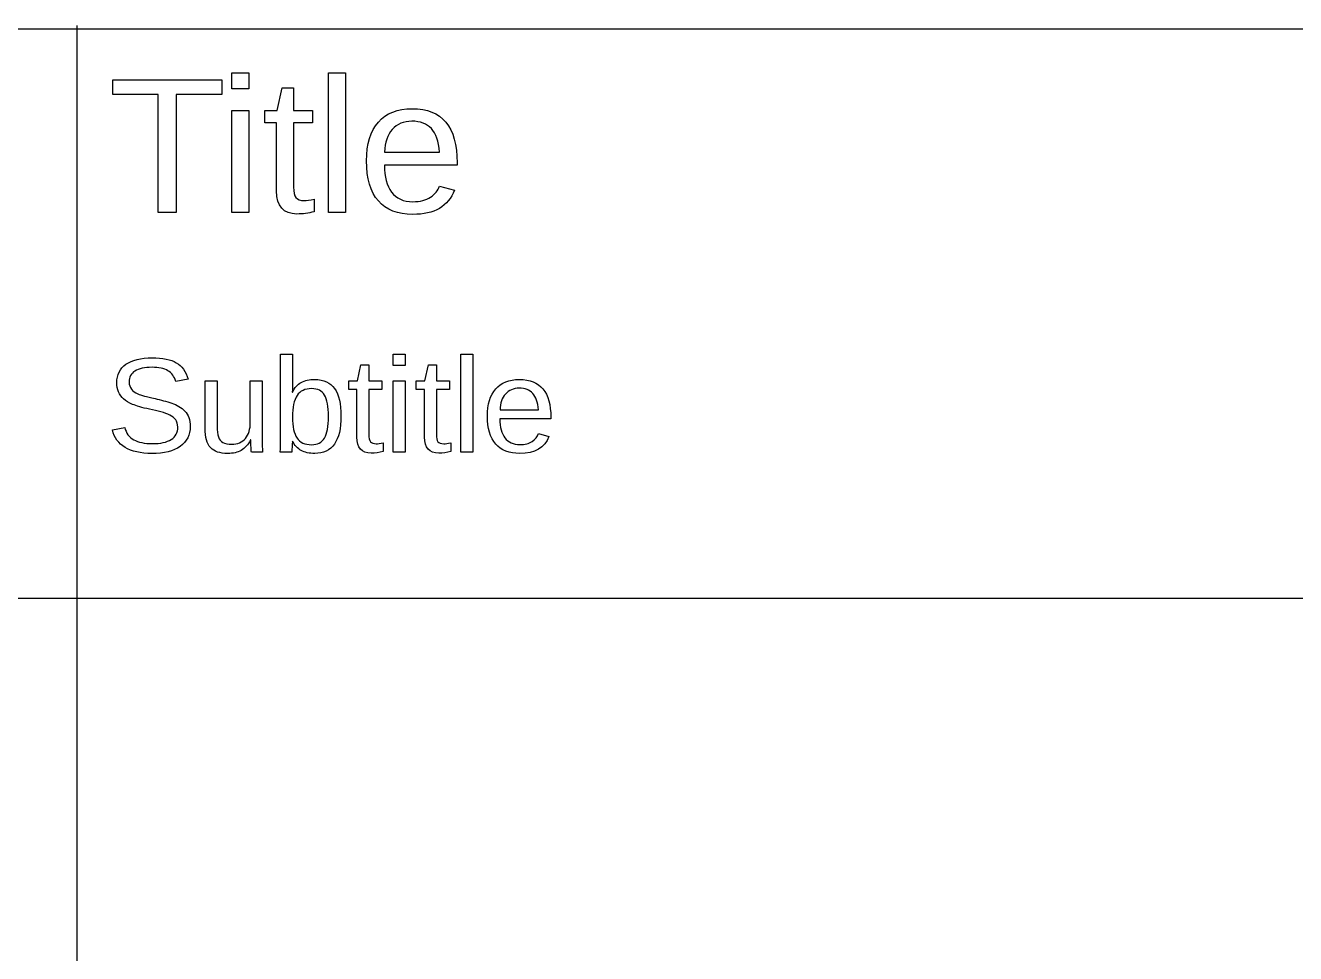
# Model space of a CAD drawing. Extents: x 0 to 297, y -130 to 79.
# Drawn here: x 183.63 to 220.79, y -101.03 to -73.88 of the extents above; entities that cross this region are included whole.
import ezdxf

# ---------------------------------------------------------------- set-up
doc = ezdxf.new("R2010")
doc.units = 0
doc.layers.get('0').update_dxf_attribs({"linetype": 'CONTINUOUS'})

msp = doc.modelspace()

# ---------------------------------------------------------------- linework, layer by layer
at = {"color": 7}
for p, q in [((185.13888, -116.678155), (185.13888, -73.882775)), ((147.09296, -73.981505), (287.18473, -73.981505)), ((189.66834, -75.739921), (189.66834, -75.265871)), ((189.66834, -75.265871), (190.16443, -75.265871)), ((190.16443, -75.265871), (190.16443, -75.739921)), ((192.49332, -79.355891), (192.49332, -75.265871)), ((192.49332, -75.265871), (192.98941, -75.265871)), ((192.98941, -75.265871), (192.98941, -79.355891)), ((186.17915, -75.902521), (186.17915, -75.472581)), ((186.17915, -75.472581), (189.37068, -75.472581)), ((189.37068, -75.472581), (189.37068, -75.902521)), ((190.16443, -75.739921), (189.66834, -75.739921)), ((190.99401, -76.373771), (191.14008, -75.706801)), ((191.14008, -75.706801), (191.47081, -75.706801)), ((191.47081, -75.706801), (191.47081, -76.373771)), ((187.51309, -75.902521), (186.17915, -75.902521)), ((187.51309, -79.355891), (187.51309, -75.902521)), ((188.03674, -75.902521), (188.03674, -79.355891)), ((189.37068, -75.902521), (188.03674, -75.902521)), ((189.66834, -79.355891), (189.66834, -76.373811)), ((189.66834, -76.373811), (190.16443, -76.373811)), ((190.16443, -76.373811), (190.16443, -79.355891)), ((190.63021, -76.734821), (190.63021, -76.373771)), ((190.63021, -76.373771), (190.99401, -76.373771)), ((191.47081, -76.373771), (192.02203, -76.373771)), ((192.02203, -76.373771), (192.02203, -76.734821)), ((190.97472, -76.734821), (190.63021, -76.734821)), ((190.97472, -78.724711), (190.97472, -76.734821)), ((192.02203, -76.734821), (191.47081, -76.734821)), ((191.47081, -76.734821), (191.47081, -78.617221)), ((194.13318, -77.589241), (195.74273, -77.589241)), ((196.25536, -77.969541), (194.12767, -77.969581)), ((196.25536, -77.903441), (196.25536, -77.969541)), ((195.73998, -78.581431), (196.17544, -78.705451)), ((192.07163, -78.967191), (192.07164, -79.333841)), ((188.03674, -79.355891), (187.51309, -79.355891)), ((190.16443, -79.355891), (189.66834, -79.355891)), ((192.98941, -79.355891), (192.49332, -79.355891)), ((191.09281, -85.935271), (191.09281, -83.502481)), ((191.09281, -83.502481), (191.44008, -83.502481)), ((191.44008, -83.502481), (191.44008, -84.318551)), ((194.38647, -83.834321), (194.38647, -83.502491)), ((194.38647, -83.502491), (194.73374, -83.502491)), ((194.73374, -83.502491), (194.73374, -83.834321)), ((196.36395, -86.365501), (196.36395, -83.502491)), ((196.36395, -83.502491), (196.71122, -83.502491)), ((196.71122, -83.502491), (196.71122, -86.365501)), ((193.33888, -84.278051), (193.44114, -83.811171)), ((193.44114, -83.811171), (193.67265, -83.811171)), ((193.67265, -83.811171), (193.67265, -84.278051)), ((194.73374, -83.834321), (194.38647, -83.834321)), ((195.31444, -84.278051), (195.41669, -83.811171)), ((195.41669, -83.811171), (195.6482, -83.811171)), ((195.6482, -83.811171), (195.6482, -84.278051)), ((188.38456, -84.231701), (188.02186, -84.295401)), ((188.8854, -84.278091), (189.23536, -84.278051)), ((188.8854, -85.669081), (188.8854, -84.278091)), ((189.23536, -84.278051), (189.23536, -85.601521)), ((190.20576, -85.487731), (190.20576, -84.278091)), ((190.20576, -84.278091), (190.55302, -84.278091)), ((190.55302, -84.278091), (190.55302, -85.919881)), ((193.08422, -84.530781), (193.08422, -84.278051)), ((193.08422, -84.278051), (193.33888, -84.278051)), ((193.67265, -84.278051), (194.0585, -84.278051)), ((194.0585, -84.278051), (194.0585, -84.530781)), ((194.38647, -86.365501), (194.38647, -84.278051)), ((194.38647, -84.278051), (194.73374, -84.278051)), ((194.73374, -84.278051), (194.73374, -86.365501)), ((195.05978, -84.530781), (195.05978, -84.278051)), ((195.05978, -84.278051), (195.31444, -84.278051)), ((195.6482, -84.278051), (196.03405, -84.278051)), ((196.03405, -84.278051), (196.03405, -84.530781)), ((191.43208, -84.613731), (191.44008, -84.613731)), ((193.32538, -84.530781), (193.08422, -84.530781)), ((193.32538, -85.923701), (193.32538, -84.530781)), ((194.0585, -84.530781), (193.67265, -84.530781)), ((193.67265, -84.530781), (193.67265, -85.848461)), ((195.30094, -84.530781), (195.05978, -84.530781)), ((195.30094, -85.923701), (195.30094, -84.530781)), ((196.03405, -84.530781), (195.6482, -84.530781)), ((195.6482, -84.530781), (195.6482, -85.848461)), ((192.49387, -85.323731), (192.49387, -85.323731)), ((192.85808, -85.312141), (192.8585, -85.312131)), ((198.99739, -85.395041), (197.508, -85.395091)), ((197.51186, -85.128851), (198.63854, -85.128851)), ((198.99739, -85.348741), (198.99739, -85.395041)), ((186.17364, -85.713411), (186.53055, -85.642011)), ((188.44829, -85.615051), (188.44823, -85.615021)), ((198.63661, -85.823361), (198.94144, -85.910161)), ((190.22065, -86.008581), (190.21465, -86.008581)), ((191.4405, -86.041381), (191.4365, -86.041381)), ((194.09319, -86.093481), (194.09322, -86.350071)), ((196.06875, -86.093481), (196.06878, -86.350071)), ((190.56462, -86.365541), (190.23665, -86.365541)), ((191.4169, -86.365491), (191.08121, -86.365491)), ((194.73374, -86.365501), (194.38647, -86.365501)), ((196.71122, -86.365501), (196.36395, -86.365501)), ((147.08879, -90.636775), (266.15528, -90.636775))]:
    msp.add_line(p, q, dxfattribs=at)
for points in [[(193.95128, -76.712811), (194.182793, -76.450065), (194.512603, -76.318691), (194.94071, -76.318691)], [(194.94071, -76.318691), (195.817143, -76.318691), (196.25536, -76.846941), (196.25536, -77.903441)], [(193.60677, -77.845561), (193.60677, -77.353141), (193.721607, -76.975558), (193.95128, -76.712811)], [(194.93245, -76.685251), (194.69175, -76.685251), (194.50066, -76.766095), (194.35918, -76.927781)], [(195.50295, -76.902981), (195.370663, -76.757828), (195.180497, -76.685251), (194.93245, -76.685251)], [(195.74273, -77.589241), (195.715197, -77.275048), (195.63527, -77.046295), (195.50295, -76.902981)], [(194.35918, -76.927781), (194.21954, -77.087635), (194.144207, -77.308121), (194.13318, -77.589241)], [(193.95128, -79.016891), (193.721607, -78.754145), (193.60677, -78.363701), (193.60677, -77.845561)], [(194.12767, -77.969581), (194.12767, -78.311335), (194.19841, -78.574998), (194.33989, -78.760571)], [(191.57003, -79.399941), (191.173157, -79.399941), (190.97472, -79.174865), (190.97472, -78.724711)], [(191.47081, -78.617221), (191.47081, -78.760535), (191.493777, -78.861591), (191.53971, -78.920391)], [(194.33989, -78.760571), (194.48137, -78.946151), (194.688077, -79.038941), (194.96001, -79.038941)], [(196.17544, -78.705451), (195.997213, -79.175825), (195.59207, -79.411011), (194.96001, -79.411011)], [(195.47539, -78.909401), (195.605843, -78.823048), (195.69404, -78.713725), (195.73998, -78.581431)], [(191.53971, -78.920391), (191.58751, -78.977325), (191.669273, -79.005791), (191.785, -79.005791)], [(191.785, -79.005791), (191.851133, -79.005791), (191.946677, -78.992925), (192.07163, -78.967191)], [(194.96001, -79.411011), (194.519037, -79.411011), (194.182793, -79.279638), (193.95128, -79.016891)], [(194.96001, -79.038941), (195.174983, -79.038941), (195.346777, -78.995761), (195.47539, -78.909401)], [(192.07164, -79.333841), (191.908113, -79.377908), (191.74091, -79.399941), (191.57003, -79.399941)], [(186.56721, -83.795681), (186.745983, -83.669641), (187.001287, -83.606621), (187.33312, -83.606621)], [(187.33312, -83.606621), (187.6418, -83.606621), (187.87781, -83.654208), (188.04115, -83.749381)], [(186.30097, -84.333951), (186.30097, -84.101151), (186.389717, -83.921728), (186.56721, -83.795681)], [(187.32926, -83.884461), (187.1119, -83.884461), (186.945983, -83.920475), (186.83151, -83.992501)], [(187.79421, -83.982861), (187.682317, -83.917261), (187.527333, -83.884461), (187.32926, -83.884461)], [(188.02186, -84.295401), (187.981993, -84.151355), (187.90611, -84.047175), (187.79421, -83.982861)], [(188.04115, -83.749381), (188.204497, -83.843275), (188.318967, -84.004048), (188.38456, -84.231701)], [(186.35117, -84.604041), (186.317703, -84.525588), (186.30097, -84.435558), (186.30097, -84.333951)], [(186.83151, -83.992501), (186.717043, -84.064528), (186.65981, -84.171921), (186.65981, -84.314681)], [(186.65981, -84.314681), (186.65981, -84.398288), (186.681677, -84.467741), (186.72541, -84.523041)], [(191.44008, -84.318551), (191.44008, -84.402151), (191.437413, -84.500545), (191.43208, -84.613731)], [(191.44008, -84.613731), (191.504413, -84.479971), (191.5893, -84.384151), (191.69474, -84.326271)], [(191.69474, -84.326271), (191.801493, -84.268405), (191.933327, -84.239471), (192.09024, -84.239471)], [(192.09024, -84.239471), (192.3539, -84.239471), (192.547467, -84.328218), (192.67094, -84.505711)], [(197.38453, -84.515311), (197.54659, -84.331385), (197.777457, -84.239421), (198.07713, -84.239421)], [(198.07713, -84.239421), (198.690637, -84.239421), (198.99739, -84.609195), (198.99739, -85.348741)], [(186.49972, -84.810471), (186.435387, -84.751338), (186.38587, -84.682528), (186.35117, -84.604041)], [(186.72541, -84.523041), (186.77041, -84.577041), (186.83472, -84.623345), (186.91834, -84.661951)], [(186.91834, -84.661951), (187.00194, -84.699218), (187.1685, -84.745521), (187.41802, -84.800861)], [(191.57362, -84.708301), (191.484873, -84.842061), (191.4405, -85.054281), (191.4405, -85.344961)], [(192.00191, -84.507661), (191.806417, -84.507661), (191.663653, -84.574541), (191.57362, -84.708301)], [(192.37812, -84.696731), (192.300947, -84.570685), (192.175543, -84.507661), (192.00191, -84.507661)], [(192.49387, -85.323731), (192.49387, -85.031771), (192.455287, -84.822771), (192.37812, -84.696731)], [(192.67094, -84.505711), (192.7957, -84.683205), (192.85808, -84.952015), (192.85808, -85.312141)], [(197.14337, -85.308231), (197.14337, -84.963538), (197.223757, -84.699231), (197.38453, -84.515311)], [(197.67006, -84.665831), (197.572313, -84.777725), (197.51958, -84.932065), (197.51186, -85.128851)], [(198.07134, -84.496051), (197.902853, -84.496051), (197.769093, -84.552645), (197.67006, -84.665831)], [(198.4707, -84.648461), (198.378093, -84.546855), (198.244973, -84.496051), (198.07134, -84.496051)], [(198.63854, -85.128851), (198.619273, -84.908918), (198.563327, -84.748788), (198.4707, -84.648461)], [(186.7621, -84.968671), (186.651487, -84.921071), (186.564027, -84.868338), (186.49972, -84.810471)], [(187.25213, -85.111441), (187.037337, -85.063841), (186.873993, -85.016251), (186.7621, -84.968671)], [(187.41802, -84.800861), (187.50162, -84.820128), (187.584577, -84.840061), (187.66689, -84.860661)], [(187.66689, -84.860661), (187.75049, -84.879928), (187.830233, -84.903728), (187.90612, -84.932061)], [(187.90612, -84.932061), (187.982, -84.959061), (188.052737, -84.991228), (188.11833, -85.028561)], [(188.11833, -85.028561), (188.185217, -85.065828), (188.243097, -85.111485), (188.29197, -85.165531)], [(187.58975, -85.190541), (187.488143, -85.166075), (187.375603, -85.139708), (187.25213, -85.111441)], [(187.85213, -85.281241), (187.778817, -85.245241), (187.691357, -85.215008), (187.58975, -85.190541)], [(188.0219, -85.418221), (187.982033, -85.362888), (187.925443, -85.317228), (187.85213, -85.281241)], [(188.0836, -85.634291), (188.0836, -85.545545), (188.063033, -85.473521), (188.0219, -85.418221)], [(188.29197, -85.165531), (188.340837, -85.219531), (188.378777, -85.283198), (188.40579, -85.356531)], [(188.40579, -85.356531), (188.434123, -85.429845), (188.44829, -85.516018), (188.44829, -85.615051)], [(191.4405, -85.344961), (191.4405, -85.618915), (191.48423, -85.821485), (191.57169, -85.952671)], [(192.8585, -85.312131), (192.8585, -86.040105), (192.602553, -86.404091), (192.09066, -86.404091)], [(192.37619, -85.954601), (192.454643, -85.824695), (192.49387, -85.614405), (192.49387, -85.323731)], [(197.38453, -86.128161), (197.223757, -85.944241), (197.14337, -85.670931), (197.14337, -85.308231)], [(197.508, -85.395091), (197.508, -85.634318), (197.557517, -85.818881), (197.65655, -85.948781)], [(187.3254, -86.404091), (186.663027, -86.404091), (186.279107, -86.173865), (186.17364, -85.713411)], [(186.53055, -85.642011), (186.571683, -85.805358), (186.659143, -85.925615), (186.79293, -86.002781)], [(187.88874, -85.995061), (188.018647, -85.912748), (188.0836, -85.792491), (188.0836, -85.634291)], [(188.44823, -85.615021), (188.44823, -85.865828), (188.349837, -86.060041), (188.15305, -86.197661)], [(189.0436, -86.234351), (188.938133, -86.119885), (188.8854, -85.931461), (188.8854, -85.669081)], [(189.23536, -85.601521), (189.23536, -85.739141), (189.24886, -85.845891), (189.27586, -85.921771)], [(190.06106, -85.964261), (190.157527, -85.849788), (190.20576, -85.690945), (190.20576, -85.487731)], [(198.45141, -86.052941), (198.542723, -85.992475), (198.604457, -85.915948), (198.63661, -85.823361)], [(186.79293, -86.002781), (186.92669, -86.078668), (187.108683, -86.116611), (187.33891, -86.116611)], [(188.15305, -86.197661), (187.957557, -86.335281), (187.681673, -86.404091), (187.3254, -86.404091)], [(187.33891, -86.116611), (187.57685, -86.116611), (187.760127, -86.076095), (187.88874, -85.995061)], [(189.27586, -85.921771), (189.30286, -85.997658), (189.345947, -86.052321), (189.40512, -86.085761)], [(189.40512, -86.085761), (189.464253, -86.119228), (189.55107, -86.135961), (189.66557, -86.135961)], [(189.66557, -86.135961), (189.83277, -86.135961), (189.9646, -86.078728), (190.06106, -85.964261)], [(190.21465, -86.008581), (190.13491, -86.152628), (190.042307, -86.254878), (189.93684, -86.315331)], [(190.22665, -86.216941), (190.225317, -86.179675), (190.223317, -86.110221), (190.22065, -86.008581)], [(190.23265, -86.313441), (190.231317, -86.285175), (190.229317, -86.253008), (190.22665, -86.216941)], [(190.55302, -85.919881), (190.55302, -86.162968), (190.556887, -86.311521), (190.56462, -86.365541)], [(191.08121, -86.365491), (191.088943, -86.296038), (191.09281, -86.152631), (191.09281, -85.935271)], [(191.4365, -86.041381), (191.4365, -86.081248), (191.433833, -86.142338), (191.4285, -86.224651)], [(191.69516, -86.319191), (191.59098, -86.261325), (191.506093, -86.168721), (191.4405, -86.041381)], [(191.57169, -85.952671), (191.65915, -86.082571), (191.80127, -86.147521), (191.99805, -86.147521)], [(191.99805, -86.147521), (192.17297, -86.147521), (192.299017, -86.083215), (192.37619, -85.954601)], [(193.7421, -86.396371), (193.464287, -86.396371), (193.32538, -86.238815), (193.32538, -85.923701)], [(193.67265, -85.848461), (193.67265, -85.948781), (193.688717, -86.019521), (193.72085, -86.060681)], [(193.72085, -86.060681), (193.754317, -86.100548), (193.81155, -86.120481), (193.89255, -86.120481)], [(193.89255, -86.120481), (193.938817, -86.120481), (194.005697, -86.111481), (194.09319, -86.093481)], [(195.71765, -86.396371), (195.439843, -86.396371), (195.30094, -86.238815), (195.30094, -85.923701)], [(195.6482, -85.848461), (195.6482, -85.948781), (195.664267, -86.019521), (195.6964, -86.060681)], [(195.6964, -86.060681), (195.729867, -86.100548), (195.787103, -86.120481), (195.86811, -86.120481)], [(195.86811, -86.120481), (195.914377, -86.120481), (195.981257, -86.111481), (196.06875, -86.093481)], [(198.09064, -86.404051), (197.78196, -86.404051), (197.54659, -86.312088), (197.38453, -86.128161)], [(197.65655, -85.948781), (197.75559, -86.078688), (197.900287, -86.143641), (198.09064, -86.143641)], [(198.94144, -85.910161), (198.81668, -86.239421), (198.53308, -86.404051), (198.09064, -86.404051)], [(198.09064, -86.143641), (198.24112, -86.143641), (198.361377, -86.113408), (198.45141, -86.052941)], [(189.54713, -86.404131), (189.31819, -86.404131), (189.150347, -86.347538), (189.0436, -86.234351)], [(189.93684, -86.315331), (189.83266, -86.374531), (189.702757, -86.404131), (189.54713, -86.404131)], [(190.23665, -86.365541), (190.235317, -86.358875), (190.233983, -86.341508), (190.23265, -86.313441)], [(191.4285, -86.224651), (191.423167, -86.305685), (191.4193, -86.352631), (191.4169, -86.365491)], [(192.09066, -86.404091), (191.93246, -86.404091), (191.800627, -86.375791), (191.69516, -86.319191)], [(194.09322, -86.350071), (193.978753, -86.380938), (193.861713, -86.396371), (193.7421, -86.396371)], [(196.06878, -86.350071), (195.954313, -86.380938), (195.83727, -86.396371), (195.71765, -86.396371)]]:
    msp.add_open_spline(points, degree=3, dxfattribs=at)

doc.saveas('drawing.dxf')
